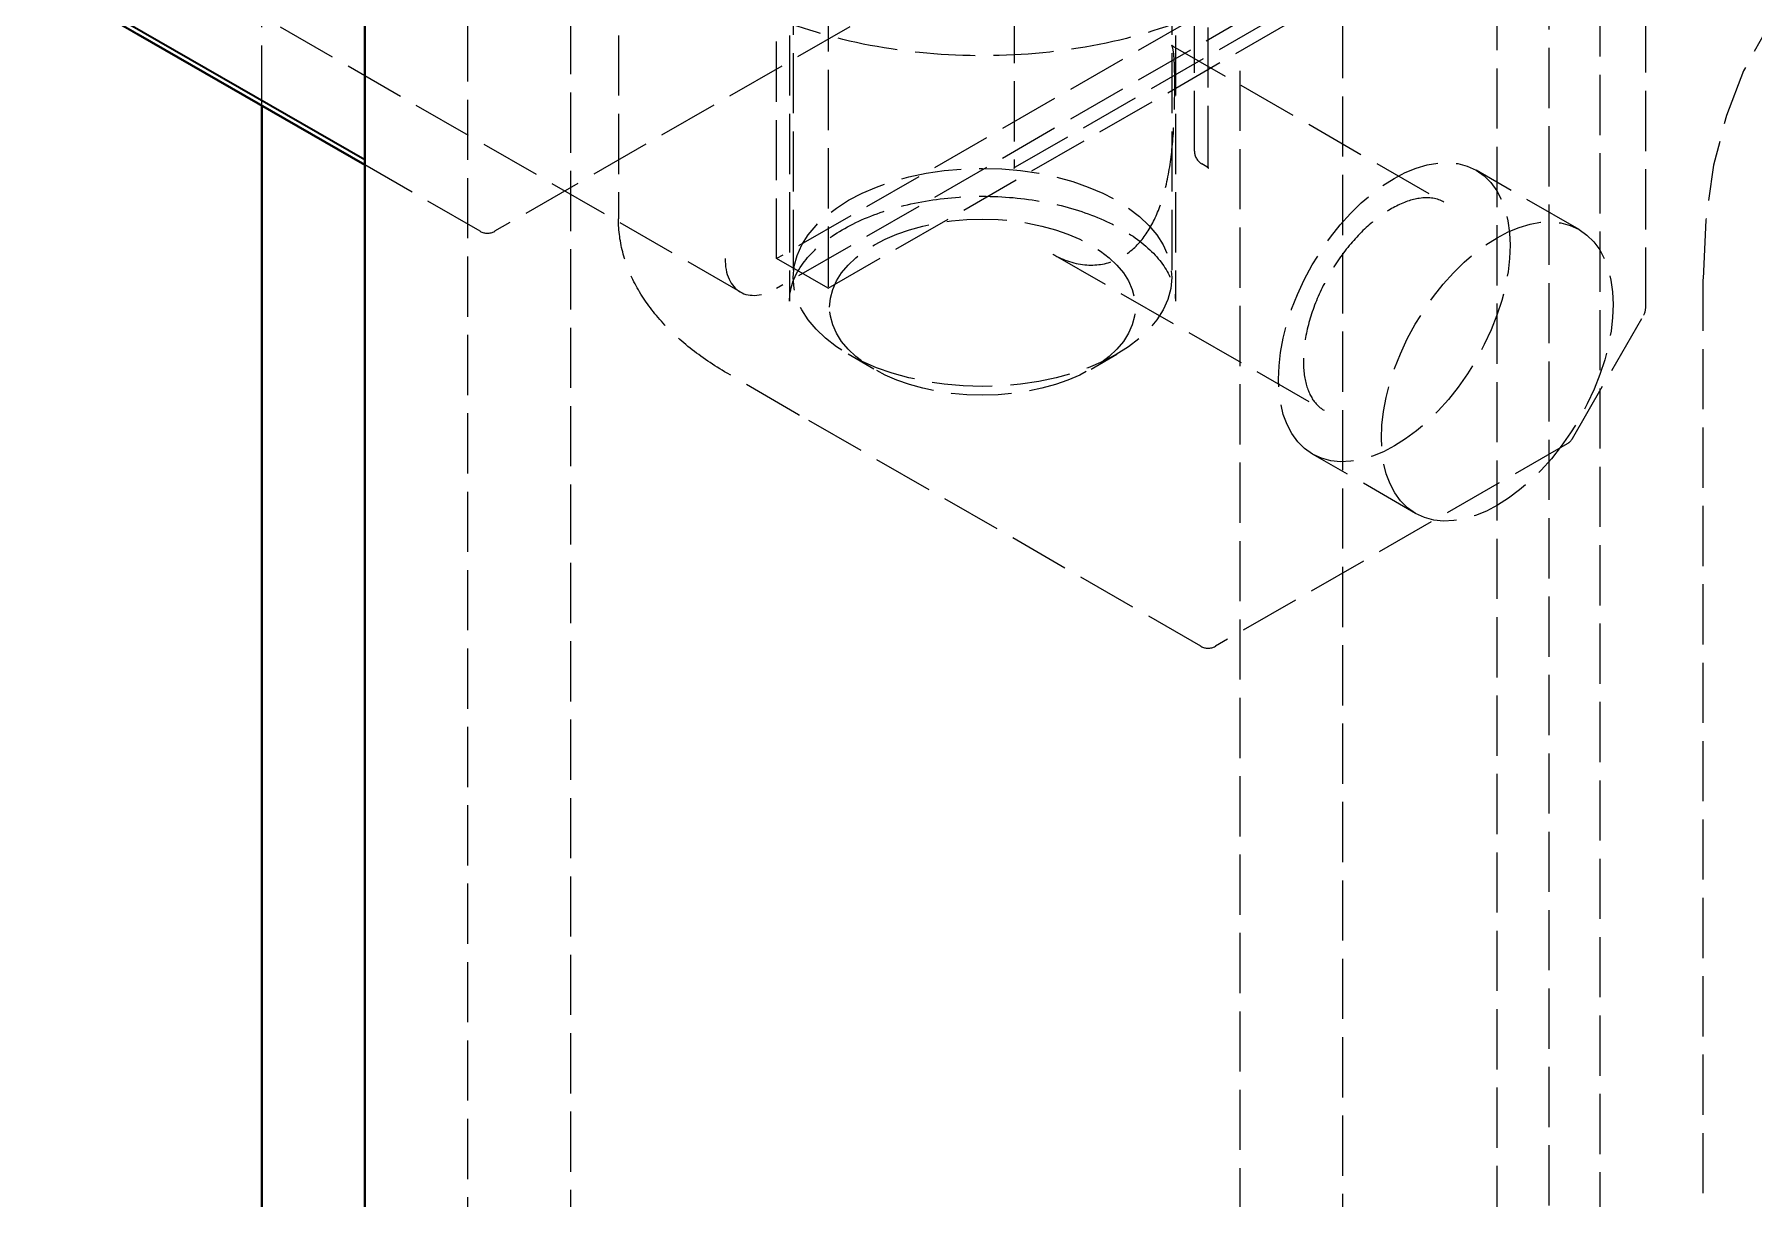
# Model space of a CAD drawing. Header units: millimetres. Extents: x 0 to 2378, y 0 to 1682.
# Drawn here: x 2101.53 to 2110.97, y 1499.98 to 1506.38 of the extents above; entities that cross this region are included whole.
import ezdxf

# ---------------------------------------------------------------- set-up
doc = ezdxf.new("R2010")
doc.units = ezdxf.units.MM
doc.header["$LTSCALE"] = 2
doc.linetypes.add('DASHED', pattern=[0.2067, 0.1654, -0.0413])
for name, color, linetype, lineweight, true_color in [('가려진 것(ISO)', 2, 'DASHED', 18, 0xffff00), ('가시적인 것(ISO)', 3, 'Continuous', 40, 0x00ff00), ('가시적인 좁은 것(ISO)', 3, 'Continuous', 35, 0x00ff00)]:
    doc.layers.add(name, color=color, linetype=linetype, lineweight=lineweight, true_color=true_color)

msp = doc.modelspace()

# ---------------------------------------------------------------- linework, layer by layer
at = {"layer": '가려진 것(ISO)'}
for p, q in [((2109.8483, 1539.4777), (2109.8483, 1413.9012)), ((2110.1312, 1414.0666), (2110.1312, 1538.6608)), ((2103.9086, 1410.4833), (2103.9086, 1535.0775)), ((2108.7169, 1416.5325), (2108.7169, 1529.354)), ((2105.6057, 1505.1477), (2105.6057, 1524.4418)), ((2105.8885, 1524.2789), (2105.8885, 1504.9848)), ((2102.7772, 1505.9887), (2102.7772, 1517.4279)), ((2104.4743, 1514.6767), (2104.4743, 1447.3108)), ((2105.697, 1514.4628), (2105.697, 1505.0447)), ((2107.777, 1514.4628), (2107.777, 1505.0447)), ((2110.3809, 1504.8774), (2110.3809, 1513.6528)), ((2106.9116, 1510.4308), (2106.9116, 1505.6563)), ((2107.9015, 1505.7384), (2107.9015, 1510.1858)), ((2107.9767, 1505.6569), (2107.9767, 1510.1044)), ((2109.5655, 1461.9204), (2109.5655, 1507.468)), ((2104.737, 1507.2357), (2104.737, 1505.3661)), ((2105.677, 1507.2357), (2105.677, 1504.9139)), ((2106.9184, 1505.6521), (2109.6337, 1507.2157)), ((2107.797, 1507.2357), (2107.797, 1504.9139)), ((2108.9998, 1507.1022), (2105.6057, 1505.1477)), ((2108.9998, 1506.9387), (2105.6057, 1504.9842)), ((2105.8885, 1504.9848), (2109.2826, 1506.9394)), ((2105.4061, 1504.9646), (2102.2948, 1506.7562)), ((2106.381, 1506.6362), (2104.0568, 1505.2978)), ((2107.783, 1506.3158), (2109.2726, 1505.458)), ((2108.1513, 1506.1805), (2108.1513, 1466.557)), ((2103.977, 1505.2978), (2103.3429, 1505.6629)), ((2107.9699, 1505.6527), (2107.9416, 1505.669)), ((2110.0146, 1505.3077), (2109.4489, 1505.6334)), ((2105.8885, 1504.9848), (2105.6057, 1505.1477)), ((2107.1243, 1505.1719), (2108.6139, 1504.3141)), ((2110.6968, 1454.3468), (2110.6968, 1505.0347)), ((2109.979, 1504.16), (2110.3701, 1504.8374)), ((2106.1408, 1504.5404), (2105.9988, 1504.6228)), ((2107.3333, 1504.5404), (2107.4753, 1504.6228)), ((2105.7267, 1504.2902), (2105.334, 1504.5181)), ((2107.9368, 1503.0175), (2105.7306, 1504.288)), ((2109.9497, 1504.1307), (2108.0166, 1503.0175)), ((2109.1163, 1503.7478), (2108.5507, 1504.0736))]:
    msp.add_line(p, q, dxfattribs=at)
for centre, start, end in [((2102.1376, 1506.4493), 239.92841, 240.06401), ((2107.9815, 1505.7384), 180, 240.06401), ((2104.0169, 1505.3671), 240.06401, 299.93599), ((2110.3009, 1504.8774), 329.99996, 0), ((2109.9097, 1504.2), 299.93599, 329.99996), ((2107.9767, 1503.0868), 240.06401, 299.93599)]:
    msp.add_arc(centre, 0.08, start, end, dxfattribs=at)
for centre, major_axis, ratio in [((2107.5856, 1507.4337), (0.5489, 0.9532), 0.578093), ((2108.9998, 1504.8535), (-0.4491, -0.7799), 0.578093), ((2106.737, 1505.0447), (-1.04, 0), 0.575862), ((2109.5655, 1504.5277), (-0.4491, -0.7799), 0.578093), ((2106.737, 1504.8812), (-0.84, 0), 0.575862)]:
    msp.add_ellipse(centre, major_axis=major_axis, ratio=ratio, dxfattribs=at)
for centre, major_axis, start_param, end_param in [((2113.5253, 1503.4059), (-1.9961, 3.4663), 5.499721, 7.070517), ((2105.6057, 1505.3112), (-0.1996, -0.3466), 5.495853, 7.06665)]:
    msp.add_ellipse(centre, major_axis=major_axis, ratio=0.578093, start_param=start_param, end_param=end_param, dxfattribs=at)
for points, knots in [([(2108.737, 1507.4483), (2108.737, 1507.3252), (2108.7048, 1507.2025), (2108.58, 1506.9672), (2108.4848, 1506.8551), (2108.2387, 1506.6513), (2108.0854, 1506.5606), (2107.7382, 1506.4123), (2107.5443, 1506.355), (2107.1364, 1506.2794), (2106.9226, 1506.261), (2106.4963, 1506.2644), (2106.2838, 1506.2863), (2105.8805, 1506.3682), (2105.6898, 1506.4284), (2105.4567, 1506.5336), (2105.3965, 1506.5643), (2105.3395, 1506.5971)], [5.497787, 5.497787, 5.497787, 5.497787, 5.79439, 5.79439, 6.105314, 6.105314, 6.430452, 6.430452, 6.757145, 6.757145, 7.082689, 7.082689, 7.407761, 7.407761, 7.73339, 7.73339, 7.853982, 7.853982, 7.853982, 7.853982]), ([(2107.7935, 1506.1047), (2107.7935, 1506.1526), (2107.7928, 1506.1954), (2107.7893, 1506.2625), (2107.7863, 1506.2884), (2107.78, 1506.3155), (2107.7783, 1506.3187), (2107.7771, 1506.3209), (2107.7772, 1506.3206), (2107.7785, 1506.3192), (2107.7807, 1506.3172), (2107.7829, 1506.3159)], [0, 0, 0, 0, 0.0441782, 0.0441782, 0.0867648, 0.0867648, 0.1188766, 0.1188766, 0.1264582, 0.1264582, 0.1456125, 0.1456125, 0.1456125, 0.1456125]), ([(2107.1242, 1505.172), (2107.1824, 1505.1385), (2107.2475, 1505.1173), (2107.3686, 1505.1092), (2107.4264, 1505.1192), (2107.5235, 1505.165), (2107.5655, 1505.1975), (2107.6342, 1505.2766), (2107.6627, 1505.3223), (2107.7106, 1505.4251), (2107.7299, 1505.4837), (2107.7614, 1505.6144), (2107.7725, 1505.6886), (2107.7873, 1505.8412), (2107.7907, 1505.9219), (2107.7931, 1506.0338), (2107.7935, 1506.0708), (2107.7935, 1506.1047)], [0, 0, 0, 0, 0.0646035, 0.0646035, 0.1230314, 0.1230314, 0.1729421, 0.1729421, 0.2182372, 0.2182372, 0.266116, 0.266116, 0.3214736, 0.3214736, 0.3812201, 0.3812201, 0.4125639, 0.4125639, 0.4125639, 0.4125639]), ([(2106.9116, 1505.6563), (2106.9116, 1505.653), (2106.9114, 1505.6504), (2106.9108, 1505.6464), (2106.9104, 1505.6451), (2106.91, 1505.6439), (2106.91, 1505.644), (2106.9108, 1505.6454), (2106.9117, 1505.6466), (2106.9144, 1505.6494), (2106.9163, 1505.6509), (2106.9184, 1505.6521)], [3.1415927, 3.1415927, 3.1415927, 3.1415927, 3.299059, 3.299059, 3.4565254, 3.4565254, 3.6139918, 3.6139918, 3.7714582, 3.7714582, 3.9289245, 3.9289245, 3.9289245, 3.9289245]), ([(2107.9699, 1505.6527), (2107.972, 1505.6515), (2107.9739, 1505.65), (2107.9766, 1505.6473), (2107.9775, 1505.646), (2107.9783, 1505.6446), (2107.9783, 1505.6445), (2107.9779, 1505.6457), (2107.9775, 1505.647), (2107.9769, 1505.651), (2107.9767, 1505.6537), (2107.9767, 1505.6569)], [5.4958534, 5.4958534, 5.4958534, 5.4958534, 5.6533198, 5.6533198, 5.8107862, 5.8107862, 5.9682526, 5.9682526, 6.1257189, 6.1257189, 6.2831853, 6.2831853, 6.2831853, 6.2831853]), ([(2105.677, 1504.9139), (2105.677, 1504.9793), (2105.6983, 1505.0457), (2105.7827, 1505.1675), (2105.8393, 1505.2224), (2105.9808, 1505.3187), (2106.0641, 1505.3606), (2106.2513, 1505.4284), (2106.3551, 1505.4542), (2106.5731, 1505.4866), (2106.6873, 1505.4931), (2106.9136, 1505.4855), (2107.0257, 1505.4715), (2107.2356, 1505.4247), (2107.3335, 1505.3921), (2107.5044, 1505.3126), (2107.5776, 1505.2659), (2107.6936, 1505.165), (2107.736, 1505.1108), (2107.7859, 1505.0089), (2107.797, 1504.9613), (2107.797, 1504.9139)], [0.785398, 0.785398, 0.785398, 0.785398, 1.164968, 1.164968, 1.487604, 1.487604, 1.794948, 1.794948, 2.103474, 2.103474, 2.414075, 2.414075, 2.725225, 2.725225, 3.035185, 3.035185, 3.342826, 3.342826, 3.652094, 3.652094, 3.926991, 3.926991, 3.926991, 3.926991]), ([(2109.2726, 1505.458), (2109.2368, 1505.4786), (2109.1924, 1505.4871), (2109.0962, 1505.473), (2109.0502, 1505.4576), (2108.9563, 1505.408), (2108.9087, 1505.3748), (2108.8156, 1505.2927), (2108.77, 1505.2437), (2108.6861, 1505.1344), (2108.6479, 1505.0741), (2108.5831, 1504.9487), (2108.5567, 1504.8837), (2108.5184, 1504.7564), (2108.5065, 1504.6942), (2108.4976, 1504.5798), (2108.5005, 1504.5276), (2108.5186, 1504.4381), (2108.5338, 1504.401), (2108.5702, 1504.3465), (2108.5906, 1504.3275), (2108.6139, 1504.3141)], [3.928925, 3.928925, 3.928925, 3.928925, 4.356934, 4.356934, 4.671291, 4.671291, 4.970893, 4.970893, 5.273371, 5.273371, 5.578901, 5.578901, 5.885072, 5.885072, 6.189247, 6.189247, 6.489725, 6.489725, 6.792038, 6.792038, 7.070517, 7.070517, 7.070517, 7.070517]), ([(2105.334, 1504.5181), (2105.2604, 1504.5608), (2105.1923, 1504.607), (2105.0685, 1504.7058), (2105.0128, 1504.7583), (2104.9156, 1504.8688), (2104.8741, 1504.9268), (2104.8066, 1505.047), (2104.7807, 1505.1093), (2104.7459, 1505.2364), (2104.737, 1505.3012), (2104.737, 1505.3661)], [0.0038529, 0.0038529, 0.0038529, 0.0038529, 0.1601619, 0.1601619, 0.316471, 0.316471, 0.4727801, 0.4727801, 0.6290891, 0.6290891, 0.7853982, 0.7853982, 0.7853982, 0.7853982]), ([(2105.7267, 1504.2902), (2105.7269, 1504.2901), (2105.7272, 1504.2899), (2105.7277, 1504.2896), (2105.728, 1504.2895), (2105.7285, 1504.2892), (2105.7288, 1504.289), (2105.7293, 1504.2887), (2105.7295, 1504.2886), (2105.7301, 1504.2883), (2105.7303, 1504.2881), (2105.7306, 1504.288)], [6.279332423, 6.279332423, 6.279332423, 6.279332423, 6.280103, 6.280103, 6.280873577, 6.280873577, 6.281644154, 6.281644154, 6.28241473, 6.28241473, 6.283185307, 6.283185307, 6.283185307, 6.283185307])]:
    msp.add_open_spline(points, degree=3, knots=knots, dxfattribs=at)
for points in [[(2107.7829, 1506.3159), (2107.7829, 1506.3159), (2107.7829, 1506.3159), (2107.7829, 1506.3159)], [(2107.1242, 1505.172), (2107.1242, 1505.172), (2107.1242, 1505.1719), (2107.1243, 1505.1719)]]:
    msp.add_open_spline(points, degree=3, dxfattribs=at)
at = {"layer": '가시적인 것(ISO)'}
for p, q in [((2103.3429, 1515.3307), (2103.3429, 1446.6568)), ((2103.3429, 1505.6629), (2102.0977, 1506.38)), ((2102.7772, 1469.0291), (2102.7772, 1505.9887))]:
    msp.add_line(p, q, dxfattribs=at)
at = {"layer": '가시적인 좁은 것(ISO)'}
for p, q in [((2101.5279, 1506.737), (2103.3429, 1505.6918)), ((2101.5445, 1506.7003), (2103.3429, 1505.6647)), ((2101.5445, 1506.7003), (2102.0976, 1506.3801)), ((2103.3429, 1505.6629), (2102.0976, 1506.3801))]:
    msp.add_line(p, q, dxfattribs=at)

doc.saveas('drawing.dxf')
